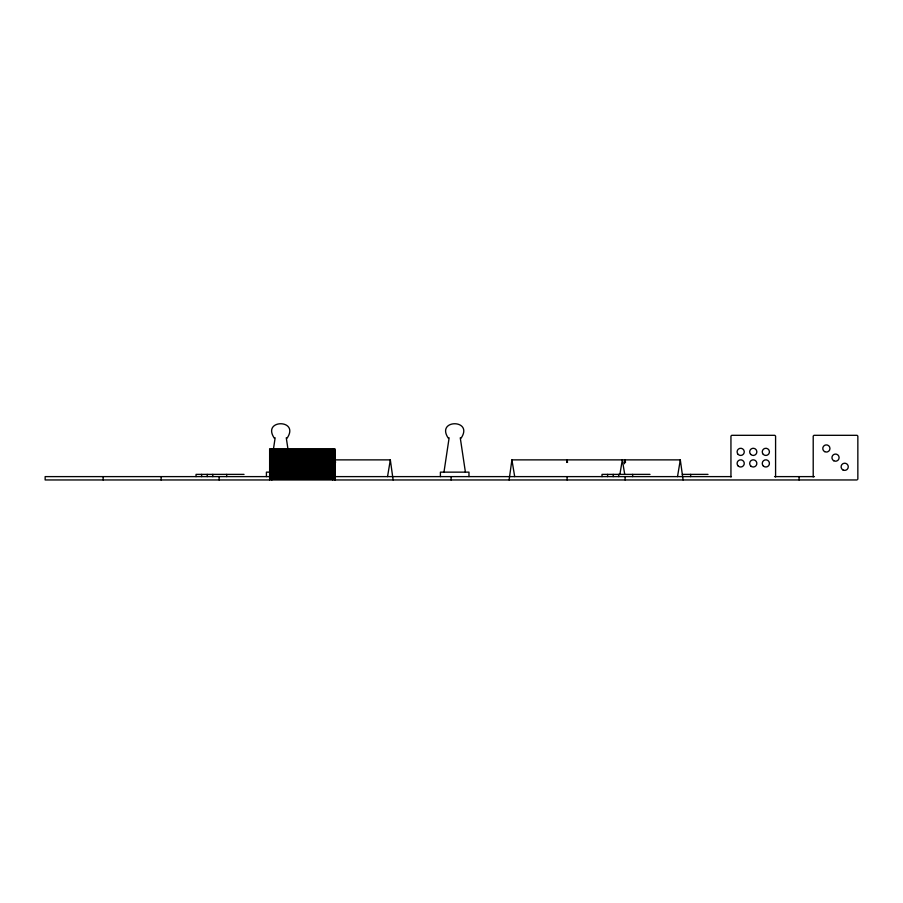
<?xml version="1.0" encoding="UTF-8"?>
<svg xmlns="http://www.w3.org/2000/svg" width="903" height="903" viewBox="0 0 903 903"><rect width="100%" height="100%" fill="white"/><g stroke="black" fill="none" stroke-linecap="round" stroke-linejoin="round"><path stroke-width="1.35" d="M269.986 472.145L270.403 469.402M273.496 448.791L275.144 437.808M443.971 472.145L449.13 437.808M334.482 463.736L335.126 459.875L390.333 459.875L393.121 479.956M387.545 476.615L390.333 459.875M683.097 479.956L680.309 459.875L511.911 459.875L509.111 479.956M566.678 462.449L567.107 459.875L567.535 462.449M619.955 474.041L622.314 459.875L624.673 474.041M624.458 463.736L625.102 459.875L625.531 462.449M677.521 476.615L680.309 459.875M624.244 462.449L625.102 459.875M287.019 438.282C300.259 418.913 261.159 418.913 274.388 438.282M461.004 438.282C474.244 418.913 435.144 418.913 448.373 438.282M269.636 449.829L334.923 449.829M269.636 450.947L334.923 450.947M269.636 452.053L334.923 452.053M269.636 453.171L334.923 453.171M269.636 454.288L334.923 454.288M269.636 455.405L334.923 455.405M269.636 456.523L334.923 456.523M269.636 457.64L334.923 457.64M269.636 458.758L334.923 458.758M269.636 459.875L334.923 459.875M269.636 460.981L334.923 460.981M269.636 462.099L334.923 462.099M269.636 463.216L334.923 463.216M269.636 464.334L334.923 464.334M269.636 465.451L334.923 465.451M269.636 466.569L334.923 466.569M269.636 467.686L334.923 467.686M269.636 468.804L334.923 468.804M269.636 469.921L334.923 469.921M269.636 471.027L334.923 471.027M334.923 472.145L266.419 472.145L266.419 476.615M269.636 473.262L334.923 473.262M244.036 474.38L196.053 474.38L196.053 476.615M269.636 474.38L334.923 474.38M650.013 474.38L602.019 474.38L602.019 476.615M682.296 474.38L708.008 474.38M269.636 475.497L334.923 475.497M334.923 476.615L45.15 476.615L45.15 479.956L857.094 479.956M731.441 476.615L335.103 476.615L335.126 479.956M774.548 476.615L814.427 476.615M269.636 477.732L334.923 477.732M269.636 478.85L334.923 478.85M511.911 459.875L514.699 476.615M335.126 459.875L335.555 462.449M460.259 437.808L465.406 472.145M286.262 437.808L287.922 448.791M857.85 479.2L857.85 436.081L857.094 435.314L813.964 435.314L813.208 436.081L813.208 476.976M799.087 476.615L799.087 479.956M775.587 476.976L775.587 436.081L774.83 435.314L731.701 435.314L730.945 436.081L730.945 476.976M690.648 474.38L690.648 476.615M632.653 474.38L632.653 476.615M625.102 476.615L625.102 479.956M618.758 474.38L618.758 476.615M613.182 474.38L613.182 476.615M607.595 474.38L607.595 476.615M567.107 476.615L567.107 479.956M468.973 476.615L468.973 472.145L440.404 472.145L440.404 476.615M451.116 476.615L451.116 479.956M334.923 479.956L334.923 448.712L269.636 448.712L269.636 479.956M332.699 448.712L332.699 479.956M271.871 448.712L271.871 479.956M226.687 474.38L226.687 476.615M219.136 476.615L219.136 479.956M212.792 474.38L212.792 476.615M207.205 474.38L207.205 476.615M201.629 474.38L201.629 476.615M161.14 476.615L161.14 479.956M103.145 476.615L103.145 479.956M824.574 451.59A3.589 3.589 0 0 0 829.959 448.475A3.589 3.589 0 0 0 824.574 445.371A3.589 3.589 0 0 0 824.574 451.59M833.729 460.744A3.589 3.589 0 0 0 839.113 457.64A3.589 3.589 0 0 0 833.729 454.536A3.589 3.589 0 0 0 833.729 460.744M842.894 469.91A3.589 3.589 0 0 0 848.278 466.795A3.589 3.589 0 0 0 842.894 463.69A3.589 3.589 0 0 0 842.894 469.91M738.146 454.401A3.589 3.589 0 0 0 744.151 452.787A3.589 3.589 0 0 0 739.76 448.396A3.589 3.589 0 0 0 738.146 454.401M750.72 454.401A3.589 3.589 0 0 0 756.725 452.787A3.589 3.589 0 0 0 752.334 448.396A3.589 3.589 0 0 0 750.72 454.401M738.146 465.959A3.589 3.589 0 0 0 744.151 464.345A3.589 3.589 0 0 0 739.76 459.954A3.589 3.589 0 0 0 738.146 465.959M750.72 465.959A3.589 3.589 0 0 0 756.725 464.345A3.589 3.589 0 0 0 752.334 459.954A3.589 3.589 0 0 0 750.72 465.959M763.306 465.959A3.589 3.589 0 0 0 769.311 464.345A3.589 3.589 0 0 0 764.909 459.954A3.589 3.589 0 0 0 763.306 465.959M763.306 454.401A3.589 3.589 0 0 0 769.311 452.787A3.589 3.589 0 0 0 764.909 448.396A3.589 3.589 0 0 0 763.306 454.401"/></g></svg>
